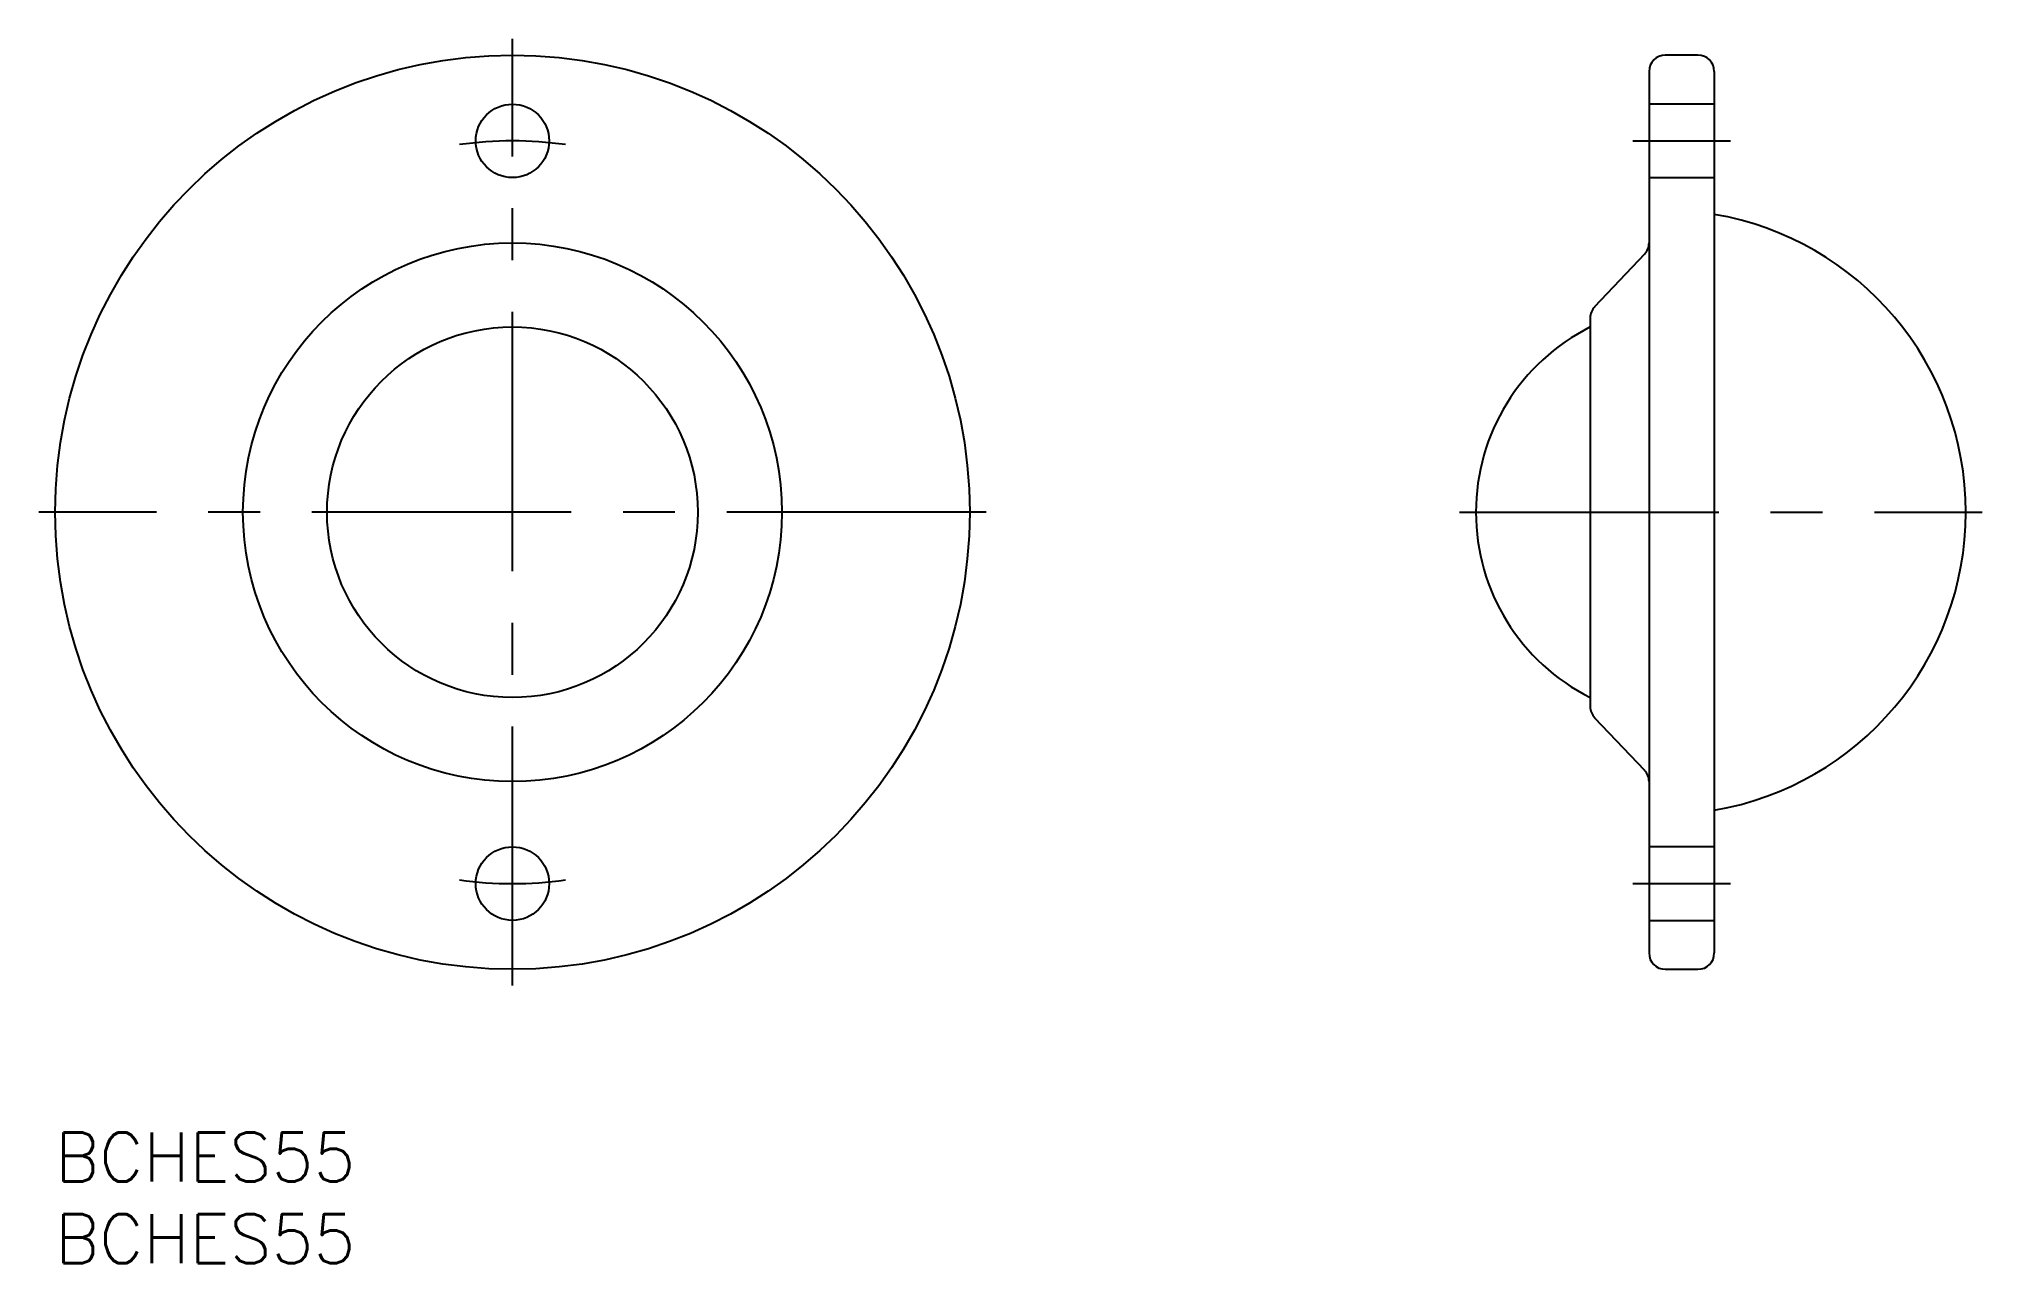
# Model space of a CAD drawing. Extents: x -1 to 118, y -8 to 67.
import ezdxf

# ---------------------------------------------------------------- set-up
doc = ezdxf.new("R2010")
doc.units = 0
doc.header["$LTSCALE"] = 0.5
doc.linetypes.add('CENTER', pattern=[50.8, 31.75, -6.35, 6.35, -6.35])
doc.linetypes.add('DASHED', pattern=[19.05, 12.7, -6.35])
for name, color, linetype in [('MSM_CENTER', 1, 'CENTER'), ('MSM_CONTINUOUS', 7, 'CONTINUOUS'), ('MSM_DASHED', 4, 'DASHED'), ('MSM_PART_NUMBER', 7, 'CONTINUOUS')]:
    doc.layers.add(name, color=color, linetype=linetype)
doc.styles.get("Standard").update_dxf_attribs({"font": 'txt.shx', "height": 1, "bigfont": 'bigfont.shx'})

# ---------------------------------------------------------------- blocks, each defined once
blk = doc.blocks.new('*U16')
at = {"layer": 'MSM_PART_NUMBER'}
blk.add_text('BCHES55', height=3, dxfattribs=at).set_placement((0, -3))
blk = doc.blocks.new('*U17')
at = {"layer": 'MSM_PART_NUMBER'}
blk.add_text('BCHES55', height=3, dxfattribs=at).set_placement((0, -8))

msp = doc.modelspace()

# ---------------------------------------------------------------- linework, layer by layer
at = {"layer": 'MSM_CENTER'}
for p, q in [((28, 9), (28, 67)), ((96.6, 60.75), (102.6, 60.75)), ((57, 38), (-1, 38)), ((86, 38), (118, 38)), ((96.6, 15.25), (102.6, 15.25))]:
    msp.add_line(p, q, dxfattribs=at)
for start, end in [(81.8079, 98.1921), (261.8079, 278.1921)]:
    msp.add_arc((28, 38), 22.75, start, end, dxfattribs=at)
at = {"layer": 'MSM_CONTINUOUS'}
for p, q in [((100.6, 66), (98.6, 66)), ((97.6, 65), (97.6, 11)), ((101.6, 65), (101.6, 11)), ((97.33, 53.81), (94.27, 50.59)), ((94, 49.9), (94, 26.1)), ((117, 37.99), (117, 38.01)), ((94.27, 25.41), (97.33, 22.19)), ((98.6, 10), (100.6, 10))]:
    msp.add_line(p, q, dxfattribs=at)
for centre, radius in [((28, 38), 28), ((28, 60.75), 2.25), ((28, 38), 16.5), ((28, 38), 11.35), ((28, 15.25), 2.25)]:
    msp.add_circle(centre, radius, dxfattribs=at)
for centre, radius, start, end in [((98.6, 65), 1, 90, 180), ((100.6, 65), 1, 0, 90), ((98.5, 38.01), 18.5, 0, 80.3536), ((96.6, 54.5), 1, 316.5753, 0), ((95, 49.9), 1, 136.5753, 180), ((99.7, 38), 12.7, 116.6679, 243.3321), ((98.5, 37.99), 18.5, 279.6464, 0), ((95, 26.1), 1, 180, 223.4247), ((96.6, 21.5), 1, 0, 43.4247), ((98.6, 11), 1, 180, 270), ((100.6, 11), 1, 270, 0)]:
    msp.add_arc(centre, radius, start, end, dxfattribs=at)
at = {"layer": 'MSM_DASHED'}
for p, q in [((101.6, 63), (97.6, 63)), ((97.6, 58.5), (101.6, 58.5)), ((101.6, 17.5), (97.6, 17.5)), ((97.6, 13), (101.6, 13))]:
    msp.add_line(p, q, dxfattribs=at)

# ---------------------------------------------------------------- block references
at = {"layer": 'MSM_CONTINUOUS'}
for name in ['*U16', '*U17']:
    msp.add_blockref(name, (0, 0), dxfattribs=at)

doc.saveas('drawing.dxf')
